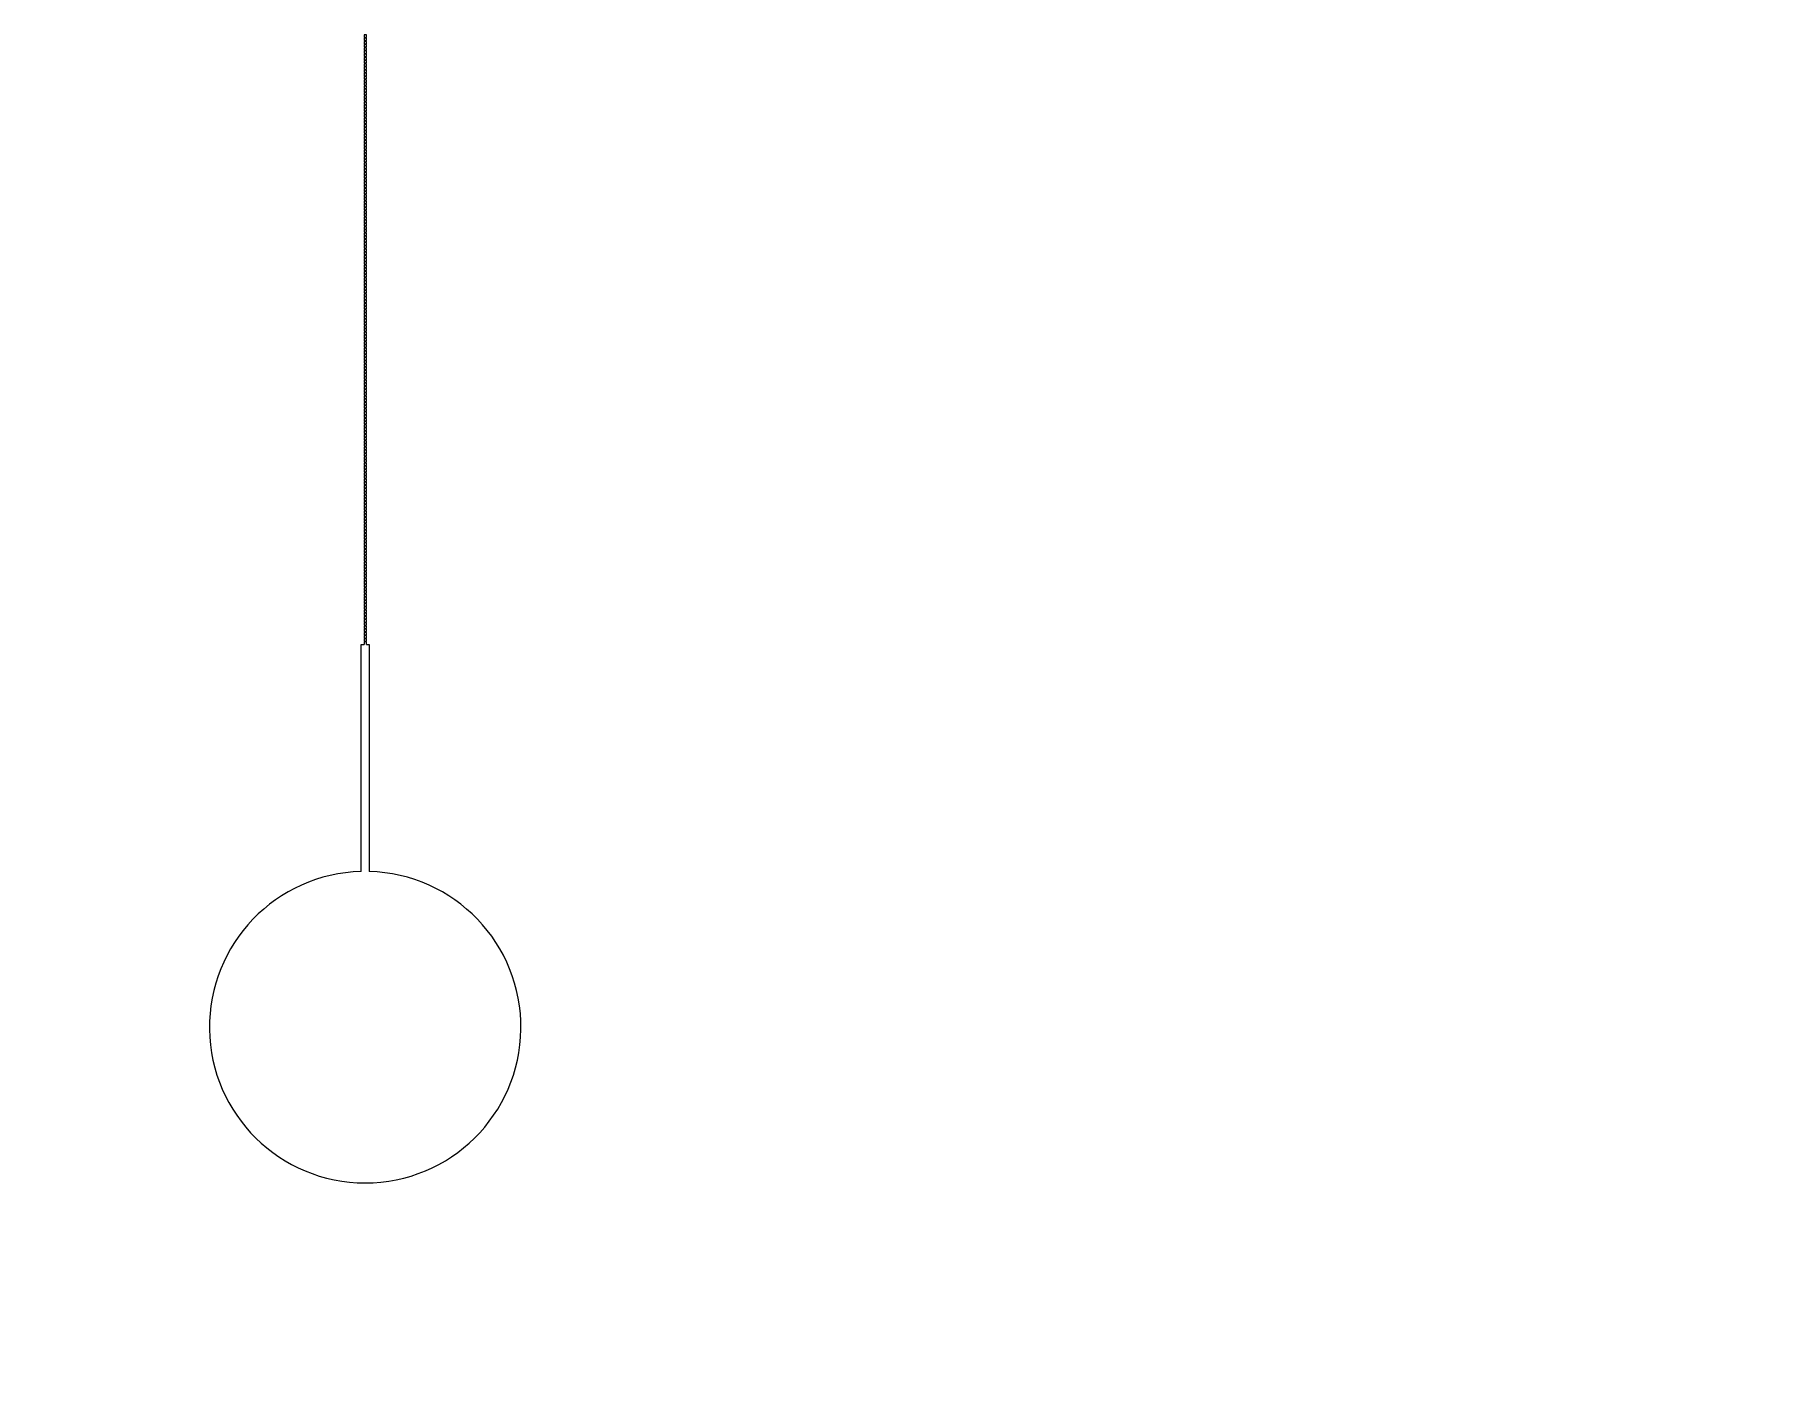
# Model space of a CAD drawing. Header units: inches. Extents: x 0 to 114300, y 0 to 114300.
# Drawn here: x 68176 to 70341, y 91932 to 93604 of the extents above; entities that cross this region are included whole.
import ezdxf

# ---------------------------------------------------------------- set-up
doc = ezdxf.new("R2010")
doc.units = ezdxf.units.IN
doc.header["$MEASUREMENT"] = 0

msp = doc.modelspace()

# ---------------------------------------------------------------- hatches: boundary and pattern name
h = msp.add_hatch()
h.set_pattern_fill('ANSI31', color=256, scale=100)
h.set_pattern_definition([(45, (-3636.992, -6350), (-8.8388348, 8.8388348), [])])
h.paths.add_polyline_path([(114300, 0), (0, 0), (0, 114300), (114300, 114300)])
edge = h.paths.add_edge_path(flags=16)
edge.add_arc((57150, 57150), 50800, 288.35844, 529.79531, ccw=False)
edge.add_line((73150, 8935.5), (41150, 8935.5))
edge.add_arc((57150, 57150), 50800, 190.20469, 251.64156, ccw=False)
edge.add_arc((57150, 57150), 50800, 169.79531, 190.20469, ccw=False)

# ---------------------------------------------------------------- linework, layer by layer
for p, q in [((68591.9, 92843.7), (68588.9, 92843.7)), ((68588.9, 92843.7), (68588.9, 92840.7)), ((68591.9, 92840.7), (68591.9, 92843.7))]:
    msp.add_line(p, q)
for points in [[(68591.9, 93603.7), (68588.9, 93603.7), (68588.9, 93600.7), (68591.9, 93600.7)], [(68591.9, 93599.7), (68588.9, 93599.7), (68588.9, 93596.7), (68591.9, 93596.7)], [(68591.9, 93595.7), (68588.9, 93595.7), (68588.9, 93592.7), (68591.9, 93592.7)], [(68591.9, 93591.7), (68588.9, 93591.7), (68588.9, 93588.7), (68591.9, 93588.7)], [(68591.9, 93587.7), (68588.9, 93587.7), (68588.9, 93584.7), (68591.9, 93584.7)], [(68591.9, 93583.7), (68588.9, 93583.7), (68588.9, 93580.7), (68591.9, 93580.7)], [(68591.9, 93579.7), (68588.9, 93579.7), (68588.9, 93576.7), (68591.9, 93576.7)], [(68591.9, 93575.7), (68588.9, 93575.7), (68588.9, 93572.7), (68591.9, 93572.7)], [(68591.9, 93571.7), (68588.9, 93571.7), (68588.9, 93568.7), (68591.9, 93568.7)], [(68591.9, 93567.7), (68588.9, 93567.7), (68588.9, 93564.7), (68591.9, 93564.7)], [(68591.9, 93563.7), (68588.9, 93563.7), (68588.9, 93560.7), (68591.9, 93560.7)], [(68591.9, 93559.7), (68588.9, 93559.7), (68588.9, 93556.7), (68591.9, 93556.7)], [(68591.9, 93555.7), (68588.9, 93555.7), (68588.9, 93552.7), (68591.9, 93552.7)], [(68591.9, 93551.7), (68588.9, 93551.7), (68588.9, 93548.7), (68591.9, 93548.7)], [(68591.9, 93547.7), (68588.9, 93547.7), (68588.9, 93544.7), (68591.9, 93544.7)], [(68591.9, 93543.7), (68588.9, 93543.7), (68588.9, 93540.7), (68591.9, 93540.7)], [(68591.9, 93539.7), (68588.9, 93539.7), (68588.9, 93536.7), (68591.9, 93536.7)], [(68591.9, 93535.7), (68588.9, 93535.7), (68588.9, 93532.7), (68591.9, 93532.7)], [(68591.9, 93531.7), (68588.9, 93531.7), (68588.9, 93528.7), (68591.9, 93528.7)], [(68591.9, 93527.7), (68588.9, 93527.7), (68588.9, 93524.7), (68591.9, 93524.7)], [(68591.9, 93523.7), (68588.9, 93523.7), (68588.9, 93520.7), (68591.9, 93520.7)], [(68591.9, 93519.7), (68588.9, 93519.7), (68588.9, 93516.7), (68591.9, 93516.7)], [(68591.9, 93515.7), (68588.9, 93515.7), (68588.9, 93512.7), (68591.9, 93512.7)], [(68591.9, 93511.7), (68588.9, 93511.7), (68588.9, 93508.7), (68591.9, 93508.7)], [(68591.9, 93507.7), (68588.9, 93507.7), (68588.9, 93504.7), (68591.9, 93504.7)], [(68591.9, 93503.7), (68588.9, 93503.7), (68588.9, 93500.7), (68591.9, 93500.7)], [(68591.9, 93499.7), (68588.9, 93499.7), (68588.9, 93496.7), (68591.9, 93496.7)], [(68591.9, 93495.7), (68588.9, 93495.7), (68588.9, 93492.7), (68591.9, 93492.7)], [(68591.9, 93491.7), (68588.9, 93491.7), (68588.9, 93488.7), (68591.9, 93488.7)], [(68591.9, 93487.7), (68588.9, 93487.7), (68588.9, 93484.7), (68591.9, 93484.7)], [(68591.9, 93483.7), (68588.9, 93483.7), (68588.9, 93480.7), (68591.9, 93480.7)], [(68591.9, 93479.7), (68588.9, 93479.7), (68588.9, 93476.7), (68591.9, 93476.7)], [(68591.9, 93475.7), (68588.9, 93475.7), (68588.9, 93472.7), (68591.9, 93472.7)], [(68591.9, 93471.7), (68588.9, 93471.7), (68588.9, 93468.7), (68591.9, 93468.7)], [(68591.9, 93467.7), (68588.9, 93467.7), (68588.9, 93464.7), (68591.9, 93464.7)], [(68591.9, 93463.7), (68588.9, 93463.7), (68588.9, 93460.7), (68591.9, 93460.7)], [(68591.9, 93459.7), (68588.9, 93459.7), (68588.9, 93456.7), (68591.9, 93456.7)], [(68591.9, 93455.7), (68588.9, 93455.7), (68588.9, 93452.7), (68591.9, 93452.7)], [(68591.9, 93451.7), (68588.9, 93451.7), (68588.9, 93448.7), (68591.9, 93448.7)], [(68591.9, 93447.7), (68588.9, 93447.7), (68588.9, 93444.7), (68591.9, 93444.7)], [(68591.9, 93443.7), (68588.9, 93443.7), (68588.9, 93440.7), (68591.9, 93440.7)], [(68591.9, 93439.7), (68588.9, 93439.7), (68588.9, 93436.7), (68591.9, 93436.7)], [(68591.9, 93435.7), (68588.9, 93435.7), (68588.9, 93432.7), (68591.9, 93432.7)], [(68591.9, 93431.7), (68588.9, 93431.7), (68588.9, 93428.7), (68591.9, 93428.7)], [(68591.9, 93427.7), (68588.9, 93427.7), (68588.9, 93424.7), (68591.9, 93424.7)], [(68591.9, 93423.7), (68588.9, 93423.7), (68588.9, 93420.7), (68591.9, 93420.7)], [(68591.9, 93419.7), (68588.9, 93419.7), (68588.9, 93416.7), (68591.9, 93416.7)], [(68591.9, 93415.7), (68588.9, 93415.7), (68588.9, 93412.7), (68591.9, 93412.7)], [(68591.9, 93411.7), (68588.9, 93411.7), (68588.9, 93408.7), (68591.9, 93408.7)], [(68591.9, 93407.7), (68588.9, 93407.7), (68588.9, 93404.7), (68591.9, 93404.7)], [(68591.9, 93403.7), (68588.9, 93403.7), (68588.9, 93400.7), (68591.9, 93400.7)], [(68591.9, 93399.7), (68588.9, 93399.7), (68588.9, 93396.7), (68591.9, 93396.7)], [(68591.9, 93395.7), (68588.9, 93395.7), (68588.9, 93392.7), (68591.9, 93392.7)], [(68591.9, 93391.7), (68588.9, 93391.7), (68588.9, 93388.7), (68591.9, 93388.7)], [(68591.9, 93387.7), (68588.9, 93387.7), (68588.9, 93384.7), (68591.9, 93384.7)], [(68591.9, 93383.7), (68588.9, 93383.7), (68588.9, 93380.7), (68591.9, 93380.7)], [(68591.9, 93379.7), (68588.9, 93379.7), (68588.9, 93376.7), (68591.9, 93376.7)], [(68591.9, 93375.7), (68588.9, 93375.7), (68588.9, 93372.7), (68591.9, 93372.7)], [(68591.9, 93371.7), (68588.9, 93371.7), (68588.9, 93368.7), (68591.9, 93368.7)], [(68591.9, 93367.7), (68588.9, 93367.7), (68588.9, 93364.7), (68591.9, 93364.7)], [(68591.9, 93363.7), (68588.9, 93363.7), (68588.9, 93360.7), (68591.9, 93360.7)], [(68591.9, 93359.7), (68588.9, 93359.7), (68588.9, 93356.7), (68591.9, 93356.7)], [(68591.9, 93355.7), (68588.9, 93355.7), (68588.9, 93352.7), (68591.9, 93352.7)], [(68591.9, 93351.7), (68588.9, 93351.7), (68588.9, 93348.7), (68591.9, 93348.7)], [(68591.9, 93347.7), (68588.9, 93347.7), (68588.9, 93344.7), (68591.9, 93344.7)], [(68591.9, 93343.7), (68588.9, 93343.7), (68588.9, 93340.7), (68591.9, 93340.7)], [(68591.9, 93339.7), (68588.9, 93339.7), (68588.9, 93336.7), (68591.9, 93336.7)], [(68591.9, 93335.7), (68588.9, 93335.7), (68588.9, 93332.7), (68591.9, 93332.7)], [(68591.9, 93331.7), (68588.9, 93331.7), (68588.9, 93328.7), (68591.9, 93328.7)], [(68591.9, 93327.7), (68588.9, 93327.7), (68588.9, 93324.7), (68591.9, 93324.7)], [(68591.9, 93323.7), (68588.9, 93323.7), (68588.9, 93320.7), (68591.9, 93320.7)], [(68591.9, 93319.7), (68588.9, 93319.7), (68588.9, 93316.7), (68591.9, 93316.7)], [(68591.9, 93315.7), (68588.9, 93315.7), (68588.9, 93312.7), (68591.9, 93312.7)], [(68591.9, 93311.7), (68588.9, 93311.7), (68588.9, 93308.7), (68591.9, 93308.7)], [(68591.9, 93307.7), (68588.9, 93307.7), (68588.9, 93304.7), (68591.9, 93304.7)], [(68591.9, 93303.7), (68588.9, 93303.7), (68588.9, 93300.7), (68591.9, 93300.7)], [(68591.9, 93299.7), (68588.9, 93299.7), (68588.9, 93296.7), (68591.9, 93296.7)], [(68591.9, 93295.7), (68588.9, 93295.7), (68588.9, 93292.7), (68591.9, 93292.7)], [(68591.9, 93291.7), (68588.9, 93291.7), (68588.9, 93288.7), (68591.9, 93288.7)], [(68591.9, 93287.7), (68588.9, 93287.7), (68588.9, 93284.7), (68591.9, 93284.7)], [(68591.9, 93283.7), (68588.9, 93283.7), (68588.9, 93280.7), (68591.9, 93280.7)], [(68591.9, 93279.7), (68588.9, 93279.7), (68588.9, 93276.7), (68591.9, 93276.7)], [(68591.9, 93275.7), (68588.9, 93275.7), (68588.9, 93272.7), (68591.9, 93272.7)], [(68591.9, 93271.7), (68588.9, 93271.7), (68588.9, 93268.7), (68591.9, 93268.7)], [(68591.9, 93267.7), (68588.9, 93267.7), (68588.9, 93264.7), (68591.9, 93264.7)], [(68591.9, 93263.7), (68588.9, 93263.7), (68588.9, 93260.7), (68591.9, 93260.7)], [(68591.9, 93259.7), (68588.9, 93259.7), (68588.9, 93256.7), (68591.9, 93256.7)], [(68591.9, 93255.7), (68588.9, 93255.7), (68588.9, 93252.7), (68591.9, 93252.7)], [(68591.9, 93251.7), (68588.9, 93251.7), (68588.9, 93248.7), (68591.9, 93248.7)], [(68591.9, 93247.7), (68588.9, 93247.7), (68588.9, 93244.7), (68591.9, 93244.7)], [(68591.9, 93243.7), (68588.9, 93243.7), (68588.9, 93240.7), (68591.9, 93240.7)], [(68591.9, 93239.7), (68588.9, 93239.7), (68588.9, 93236.7), (68591.9, 93236.7)], [(68591.9, 93235.7), (68588.9, 93235.7), (68588.9, 93232.7), (68591.9, 93232.7)], [(68591.9, 93231.7), (68588.9, 93231.7), (68588.9, 93228.7), (68591.9, 93228.7)], [(68591.9, 93227.7), (68588.9, 93227.7), (68588.9, 93224.7), (68591.9, 93224.7)], [(68591.9, 93223.7), (68588.9, 93223.7), (68588.9, 93220.7), (68591.9, 93220.7)], [(68591.9, 93219.7), (68588.9, 93219.7), (68588.9, 93216.7), (68591.9, 93216.7)], [(68591.9, 93215.7), (68588.9, 93215.7), (68588.9, 93212.7), (68591.9, 93212.7)], [(68591.9, 93211.7), (68588.9, 93211.7), (68588.9, 93208.7), (68591.9, 93208.7)], [(68591.9, 93207.7), (68588.9, 93207.7), (68588.9, 93204.7), (68591.9, 93204.7)], [(68591.9, 93203.7), (68588.9, 93203.7), (68588.9, 93200.7), (68591.9, 93200.7)], [(68591.9, 93199.7), (68588.9, 93199.7), (68588.9, 93196.7), (68591.9, 93196.7)], [(68591.9, 93195.7), (68588.9, 93195.7), (68588.9, 93192.7), (68591.9, 93192.7)], [(68591.9, 93191.7), (68588.9, 93191.7), (68588.9, 93188.7), (68591.9, 93188.7)], [(68591.9, 93187.7), (68588.9, 93187.7), (68588.9, 93184.7), (68591.9, 93184.7)], [(68591.9, 93183.7), (68588.9, 93183.7), (68588.9, 93180.7), (68591.9, 93180.7)], [(68591.9, 93179.7), (68588.9, 93179.7), (68588.9, 93176.7), (68591.9, 93176.7)], [(68591.9, 93175.7), (68588.9, 93175.7), (68588.9, 93172.7), (68591.9, 93172.7)], [(68591.9, 93171.7), (68588.9, 93171.7), (68588.9, 93168.7), (68591.9, 93168.7)], [(68591.9, 93167.7), (68588.9, 93167.7), (68588.9, 93164.7), (68591.9, 93164.7)], [(68591.9, 93163.7), (68588.9, 93163.7), (68588.9, 93160.7), (68591.9, 93160.7)], [(68591.9, 93159.7), (68588.9, 93159.7), (68588.9, 93156.7), (68591.9, 93156.7)], [(68591.9, 93155.7), (68588.9, 93155.7), (68588.9, 93152.7), (68591.9, 93152.7)], [(68591.9, 93151.7), (68588.9, 93151.7), (68588.9, 93148.7), (68591.9, 93148.7)], [(68591.9, 93147.7), (68588.9, 93147.7), (68588.9, 93144.7), (68591.9, 93144.7)], [(68591.9, 93143.7), (68588.9, 93143.7), (68588.9, 93140.7), (68591.9, 93140.7)], [(68591.9, 93139.7), (68588.9, 93139.7), (68588.9, 93136.7), (68591.9, 93136.7)], [(68591.9, 93135.7), (68588.9, 93135.7), (68588.9, 93132.7), (68591.9, 93132.7)], [(68591.9, 93131.7), (68588.9, 93131.7), (68588.9, 93128.7), (68591.9, 93128.7)], [(68591.9, 93127.7), (68588.9, 93127.7), (68588.9, 93124.7), (68591.9, 93124.7)], [(68591.9, 93123.7), (68588.9, 93123.7), (68588.9, 93120.7), (68591.9, 93120.7)], [(68591.9, 93119.7), (68588.9, 93119.7), (68588.9, 93116.7), (68591.9, 93116.7)], [(68591.9, 93115.7), (68588.9, 93115.7), (68588.9, 93112.7), (68591.9, 93112.7)], [(68591.9, 93111.7), (68588.9, 93111.7), (68588.9, 93108.7), (68591.9, 93108.7)], [(68591.9, 93107.7), (68588.9, 93107.7), (68588.9, 93104.7), (68591.9, 93104.7)], [(68591.9, 93103.7), (68588.9, 93103.7), (68588.9, 93100.7), (68591.9, 93100.7)], [(68591.9, 93099.7), (68588.9, 93099.7), (68588.9, 93096.7), (68591.9, 93096.7)], [(68591.9, 93095.7), (68588.9, 93095.7), (68588.9, 93092.7), (68591.9, 93092.7)], [(68591.9, 93091.7), (68588.9, 93091.7), (68588.9, 93088.7), (68591.9, 93088.7)], [(68591.9, 93087.7), (68588.9, 93087.7), (68588.9, 93084.7), (68591.9, 93084.7)], [(68591.9, 93083.7), (68588.9, 93083.7), (68588.9, 93080.7), (68591.9, 93080.7)], [(68591.9, 93079.7), (68588.9, 93079.7), (68588.9, 93076.7), (68591.9, 93076.7)], [(68591.9, 93075.7), (68588.9, 93075.7), (68588.9, 93072.7), (68591.9, 93072.7)], [(68591.9, 93071.7), (68588.9, 93071.7), (68588.9, 93068.7), (68591.9, 93068.7)], [(68591.9, 93067.7), (68588.9, 93067.7), (68588.9, 93064.7), (68591.9, 93064.7)], [(68591.9, 93063.7), (68588.9, 93063.7), (68588.9, 93060.7), (68591.9, 93060.7)], [(68591.9, 93059.7), (68588.9, 93059.7), (68588.9, 93056.7), (68591.9, 93056.7)], [(68591.9, 93055.7), (68588.9, 93055.7), (68588.9, 93052.7), (68591.9, 93052.7)], [(68591.9, 93051.7), (68588.9, 93051.7), (68588.9, 93048.7), (68591.9, 93048.7)], [(68591.9, 93047.7), (68588.9, 93047.7), (68588.9, 93044.7), (68591.9, 93044.7)], [(68591.9, 93043.7), (68588.9, 93043.7), (68588.9, 93040.7), (68591.9, 93040.7)], [(68591.9, 93039.7), (68588.9, 93039.7), (68588.9, 93036.7), (68591.9, 93036.7)], [(68591.9, 93035.7), (68588.9, 93035.7), (68588.9, 93032.7), (68591.9, 93032.7)], [(68591.9, 93031.7), (68588.9, 93031.7), (68588.9, 93028.7), (68591.9, 93028.7)], [(68591.9, 93027.7), (68588.9, 93027.7), (68588.9, 93024.7), (68591.9, 93024.7)], [(68591.9, 93023.7), (68588.9, 93023.7), (68588.9, 93020.7), (68591.9, 93020.7)], [(68591.9, 93019.7), (68588.9, 93019.7), (68588.9, 93016.7), (68591.9, 93016.7)], [(68591.9, 93015.7), (68588.9, 93015.7), (68588.9, 93012.7), (68591.9, 93012.7)], [(68591.9, 93011.7), (68588.9, 93011.7), (68588.9, 93008.7), (68591.9, 93008.7)], [(68591.9, 93007.7), (68588.9, 93007.7), (68588.9, 93004.7), (68591.9, 93004.7)], [(68591.9, 93003.7), (68588.9, 93003.7), (68588.9, 93000.7), (68591.9, 93000.7)], [(68591.9, 92999.7), (68588.9, 92999.7), (68588.9, 92996.7), (68591.9, 92996.7)], [(68591.9, 92995.7), (68588.9, 92995.7), (68588.9, 92992.7), (68591.9, 92992.7)], [(68591.9, 92991.7), (68588.9, 92991.7), (68588.9, 92988.7), (68591.9, 92988.7)], [(68591.9, 92987.7), (68588.9, 92987.7), (68588.9, 92984.7), (68591.9, 92984.7)], [(68591.9, 92983.7), (68588.9, 92983.7), (68588.9, 92980.7), (68591.9, 92980.7)], [(68591.9, 92979.7), (68588.9, 92979.7), (68588.9, 92976.7), (68591.9, 92976.7)], [(68591.9, 92975.7), (68588.9, 92975.7), (68588.9, 92972.7), (68591.9, 92972.7)], [(68591.9, 92971.7), (68588.9, 92971.7), (68588.9, 92968.7), (68591.9, 92968.7)], [(68591.9, 92967.7), (68588.9, 92967.7), (68588.9, 92964.7), (68591.9, 92964.7)], [(68591.9, 92963.7), (68588.9, 92963.7), (68588.9, 92960.7), (68591.9, 92960.7)], [(68591.9, 92959.7), (68588.9, 92959.7), (68588.9, 92956.7), (68591.9, 92956.7)], [(68591.9, 92955.7), (68588.9, 92955.7), (68588.9, 92952.7), (68591.9, 92952.7)], [(68591.9, 92951.7), (68588.9, 92951.7), (68588.9, 92948.7), (68591.9, 92948.7)], [(68591.9, 92947.7), (68588.9, 92947.7), (68588.9, 92944.7), (68591.9, 92944.7)], [(68591.9, 92943.7), (68588.9, 92943.7), (68588.9, 92940.7), (68591.9, 92940.7)], [(68591.9, 92939.7), (68588.9, 92939.7), (68588.9, 92936.7), (68591.9, 92936.7)], [(68591.9, 92935.7), (68588.9, 92935.7), (68588.9, 92932.7), (68591.9, 92932.7)], [(68591.9, 92931.7), (68588.9, 92931.7), (68588.9, 92928.7), (68591.9, 92928.7)], [(68591.9, 92927.7), (68588.9, 92927.7), (68588.9, 92924.7), (68591.9, 92924.7)], [(68591.9, 92923.7), (68588.9, 92923.7), (68588.9, 92920.7), (68591.9, 92920.7)], [(68591.9, 92919.7), (68588.9, 92919.7), (68588.9, 92916.7), (68591.9, 92916.7)], [(68591.9, 92915.7), (68588.9, 92915.7), (68588.9, 92912.7), (68591.9, 92912.7)], [(68591.9, 92911.7), (68588.9, 92911.7), (68588.9, 92908.7), (68591.9, 92908.7)], [(68591.9, 92907.7), (68588.9, 92907.7), (68588.9, 92904.7), (68591.9, 92904.7)], [(68591.9, 92903.7), (68588.9, 92903.7), (68588.9, 92900.7), (68591.9, 92900.7)], [(68591.9, 92899.7), (68588.9, 92899.7), (68588.9, 92896.7), (68591.9, 92896.7)], [(68591.9, 92895.7), (68588.9, 92895.7), (68588.9, 92892.7), (68591.9, 92892.7)], [(68591.9, 92891.7), (68588.9, 92891.7), (68588.9, 92888.7), (68591.9, 92888.7)], [(68591.9, 92887.7), (68588.9, 92887.7), (68588.9, 92884.7), (68591.9, 92884.7)], [(68591.9, 92883.7), (68588.9, 92883.7), (68588.9, 92880.7), (68591.9, 92880.7)], [(68591.9, 92879.7), (68588.9, 92879.7), (68588.9, 92876.7), (68591.9, 92876.7)], [(68591.9, 92875.7), (68588.9, 92875.7), (68588.9, 92872.7), (68591.9, 92872.7)], [(68591.9, 92871.7), (68588.9, 92871.7), (68588.9, 92868.7), (68591.9, 92868.7)], [(68591.9, 92867.7), (68588.9, 92867.7), (68588.9, 92864.7), (68591.9, 92864.7)], [(68591.9, 92863.7), (68588.9, 92863.7), (68588.9, 92860.7), (68591.9, 92860.7)], [(68591.9, 92859.7), (68588.9, 92859.7), (68588.9, 92856.7), (68591.9, 92856.7)], [(68591.9, 92855.7), (68588.9, 92855.7), (68588.9, 92852.7), (68591.9, 92852.7)], [(68591.9, 92851.7), (68588.9, 92851.7), (68588.9, 92848.7), (68591.9, 92848.7)], [(68591.9, 92847.7), (68588.9, 92847.7), (68588.9, 92844.7), (68591.9, 92844.7)]]:
    msp.add_lwpolyline(points, close=True)
for points in [[(68585.4, 92556.4), (68585.4, 92840.7), (68588.9, 92840.7)], [(68591.9, 92840.7), (68595.4, 92840.7), (68595.4, 92556.4)]]:
    msp.add_lwpolyline(points)
msp.add_arc((68590.4, 92361.4), 195, 91.4693, 88.5307)

doc.saveas('drawing.dxf')
